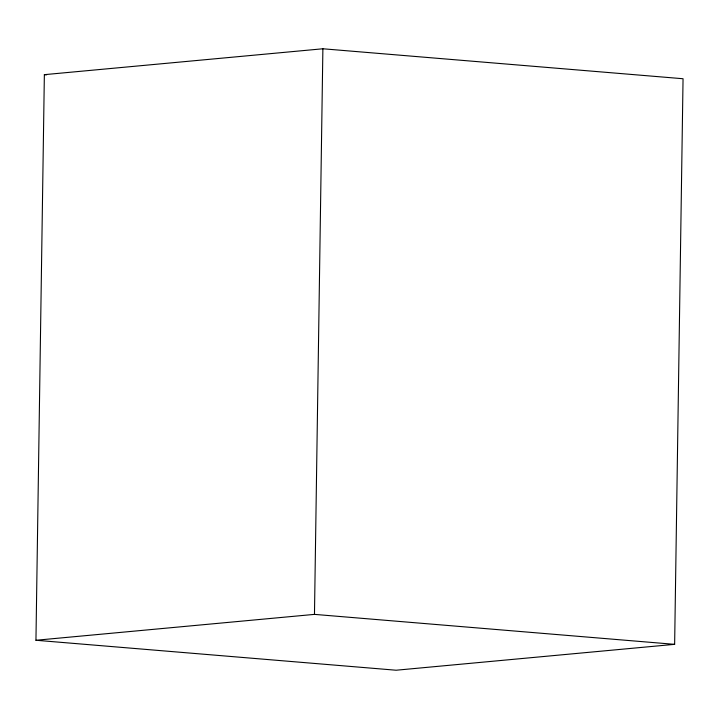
<?xml version="1.0" encoding="UTF-8"?>
<svg xmlns="http://www.w3.org/2000/svg" width="719" height="719" viewBox="0 0 719 719"><rect width="100%" height="100%" fill="white"/><g stroke="black" fill="none" stroke-linecap="round" stroke-linejoin="round"><path stroke-width="1.08" d="M35.95 640.261L44.362 74.659L322.885 48.775L683.05 78.739L674.638 644.341L396.115 670.225L35.95 640.261L314.473 614.377L674.638 644.341M314.473 614.377L322.885 48.775M44.362 74.659L46.6 74.848"/></g></svg>
